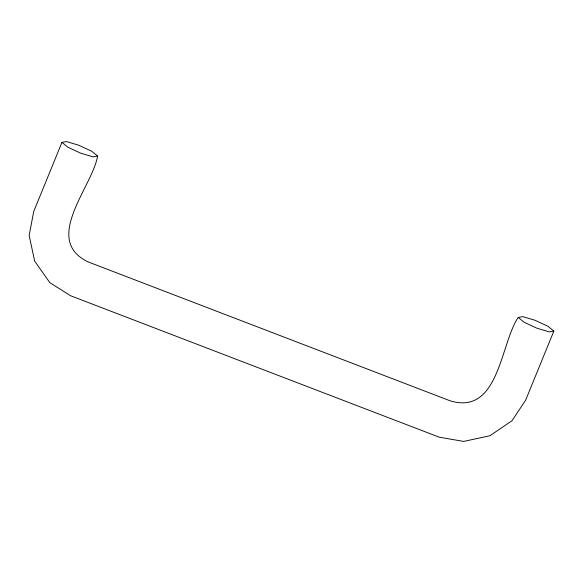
<?xml version="1.0" encoding="UTF-8"?>
<svg xmlns="http://www.w3.org/2000/svg" width="583" height="583" viewBox="0 0 583 583"><rect width="100%" height="100%" fill="white"/><g stroke="black" fill="none" stroke-linecap="round" stroke-linejoin="round"><path stroke-width="0.87" d="M61.944 142.376L33.748 211.418L29.15 235.437L34.667 261.104L49.81 282.646L70.652 295.77L439.174 437.163L463.645 441.418L489.895 435.756L512.042 420.707L525.655 400.149L553.85 331.1L547.976 326.298L535.107 320.307L522.776 316.627L518.207 317.422C500.221 343.853 499.165 415.927 449.981 400.754L88.485 262.059C41.641 240.16 92.537 186.779 97.587 156.047L91.72 151.252L78.843 145.254L66.513 141.582L61.944 142.376L67.817 147.178L80.687 153.169L93.018 156.849L97.587 156.047M553.85 331.1L549.281 331.895L536.95 328.222L524.073 322.224L518.207 317.422"/></g></svg>
